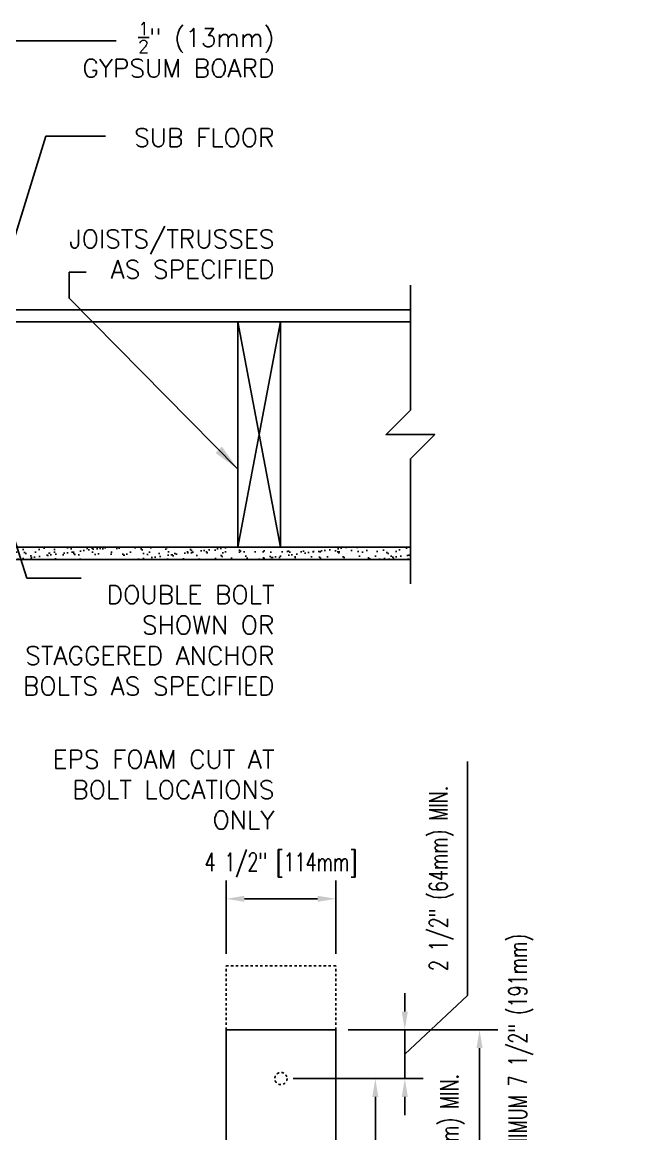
# Model space of a CAD drawing. Header units: inches. Extents: x 109 to 220, y 86 to 157.
# Drawn here: x 195.17 to 220.5, y 109.88 to 155.5 of the extents above; entities that cross this region are included whole.
import ezdxf

# ---------------------------------------------------------------- set-up
doc = ezdxf.new("R2010")
doc.units = ezdxf.units.IN
doc.header["$LTSCALE"] = 0.5
doc.header["$MEASUREMENT"] = 0
doc.header["$PDMODE"] = 3
doc.header["$PDSIZE"] = 0.0625
doc.linetypes.add('HIDDEN2', pattern=[0.1875, 0.125, -0.0625])
for name, color, linetype in [('HATCH', 12, 'Continuous'), ('line25', 2, 'Continuous'), ('LINE9', 9, 'Continuous'), ('TEXT', 4, 'Continuous')]:
    doc.layers.add(name, color=color, linetype=linetype)
doc.styles.add('DIM', font='romans.shx', dxfattribs={"width": 0.7})
doc.styles.add('ROMANS', font='romans.shx', dxfattribs={"height": 0.75})
doc.dimstyles.new('ext_12', dxfattribs={"dimscale": 12, "dimtxt": 0.09375, "dimasz": 0.09375, "dimexe": 0.09375, "dimexo": 0.0625, "dimgap": 0.0625, "dimtad": 1, "dimdec": 1, "dimzin": 3, "dimdsep": 46, "dimlunit": 4, "dimtxsty": 'DIM', "dimcen": 0.09, "dimdle": 0.09375, "dimclrt": 4, "dimadec": 0, "dimazin": 0, "dimtfac": 1, "dimtdec": 1, "dimtmove": 2, "dimatfit": 3, "dimfxl": 1, "dimfrac": 2, "dimtolj": 1, "dimtzin": 0, "dimarcsym": 0})
doc.dimstyles.new('ext_8', dxfattribs={"dimscale": 8, "dimtxt": 0.09375, "dimasz": 0.09375, "dimexe": 0.09375, "dimexo": 0.0625, "dimgap": 0.0625, "dimtad": 1, "dimdec": 3, "dimzin": 3, "dimdsep": 46, "dimlunit": 4, "dimtxsty": 'DIM', "dimcen": 0.09, "dimdle": 0.09375, "dimclrt": 4, "dimadec": 0, "dimazin": 0, "dimtfac": 1, "dimtdec": 3, "dimtmove": 2, "dimatfit": 3, "dimfxl": 0.09375, "dimfrac": 2, "dimtolj": 1, "dimtzin": 0, "dimarcsym": 0})

# ---------------------------------------------------------------- blocks, each defined once
blk = doc.blocks.new('*D1')
at = {"layer": 'Defpoints', "color": 0, "transparency": 16777216}
for p in [(203.533, 119.524), (203.533, 116.772), (208.033, 116.772)]:
    blk.add_point(p, dxfattribs=at)
at = {"layer": 'TEXT', "color": 0, "lineweight": -2, "transparency": 16777216}
for p, q in [((203.533, 117.272), (203.533, 120.274)), ((208.033, 117.272), (208.033, 120.274)), ((207.283, 119.524), (204.283, 119.524))]:
    blk.add_line(p, q, dxfattribs=at)
at = {"layer": 'TEXT', "color": 0, "transparency": 16777216}
for points in [[(204.283, 119.649), (204.283, 119.399), (203.533, 119.524)], [(207.283, 119.649), (207.283, 119.399), (208.033, 119.524)]]:
    blk.add_solid(points, dxfattribs=at)
at = {"layer": 'TEXT', "color": 4, "transparency": 16777216, "insert": (205.783, 120.91), "char_height": 0.75, "attachment_point": 5, "style": 'DIM'}
blk.add_mtext('\\A1;4 1/2" [114mm]', dxfattribs=at)
blk = doc.blocks.new('*D2')
at = {"layer": 'Defpoints', "color": 0, "transparency": 16777216}
for p in [(208.033, 114.147), (208.033, 104.897), (213.926, 104.897)]:
    blk.add_point(p, dxfattribs=at)
at = {"layer": 'TEXT', "color": 0, "lineweight": -2, "transparency": 16777216}
for p, q in [((208.533, 114.147), (214.676, 114.147)), ((213.926, 113.397), (213.926, 105.647)), ((208.533, 104.897), (214.676, 104.897))]:
    blk.add_line(p, q, dxfattribs=at)
at = {"layer": 'TEXT', "color": 0, "transparency": 16777216}
for points in [[(213.801, 113.397), (214.051, 113.397), (213.926, 114.147)], [(213.801, 105.647), (214.051, 105.647), (213.926, 104.897)]]:
    blk.add_solid(points, dxfattribs=at)
at = {"layer": 'TEXT', "color": 4, "transparency": 16777216, "insert": (215.621, 109.522), "char_height": 0.75, "attachment_point": 5, "rotation": 90, "style": 'DIM'}
blk.add_mtext('\\A1;EQUAL TO RIM JOIST MINIMUM 7 1/2" (191mm) ', dxfattribs=at)
blk = doc.blocks.new('*D4')
at = {"layer": 'Defpoints', "color": 0, "transparency": 16777216}
for p in [(205.783, 112.147), (209.654, 112.147), (205.783, 106.897)]:
    blk.add_point(p, dxfattribs=at)
at = {"layer": 'TEXT', "color": 0, "lineweight": -2, "transparency": 16777216}
for p, q in [((206.283, 112.147), (210.404, 112.147)), ((209.654, 107.647), (209.654, 111.397)), ((206.283, 106.897), (210.404, 106.897))]:
    blk.add_line(p, q, dxfattribs=at)
at = {"layer": 'TEXT', "color": 0, "transparency": 16777216}
for points in [[(209.529, 111.397), (209.779, 111.397), (209.654, 112.147)], [(209.529, 107.647), (209.779, 107.647), (209.654, 106.897)]]:
    blk.add_solid(points, dxfattribs=at)
at = {"layer": 'TEXT', "color": 4, "transparency": 16777216, "insert": (212.808, 109.412), "char_height": 0.75, "attachment_point": 5, "rotation": 90, "style": 'DIM'}
blk.add_mtext('\\A1;2" (51mm) MIN.', dxfattribs=at)
blk = doc.blocks.new('*D5')
at = {"layer": 'Defpoints', "color": 0, "transparency": 16777216}
for p in [(208.033, 114.147), (210.863, 114.147), (205.783, 112.147)]:
    blk.add_point(p, dxfattribs=at)
at = {"layer": 'TEXT', "color": 0, "lineweight": -2, "transparency": 16777216}
for p, q in [((213.433, 115.562), (213.433, 125.162)), ((210.863, 114.897), (210.863, 115.647)), ((210.863, 113.147), (213.433, 115.562)), ((208.533, 114.147), (211.613, 114.147)), ((210.863, 112.147), (210.863, 114.147)), ((210.863, 112.147), (210.863, 114.147)), ((206.283, 112.147), (211.613, 112.147)), ((210.863, 111.397), (210.863, 110.647))]:
    blk.add_line(p, q, dxfattribs=at)
at = {"layer": 'TEXT', "color": 0, "transparency": 16777216}
for points in [[(210.738, 114.897), (210.988, 114.897), (210.863, 114.147)], [(210.738, 111.397), (210.988, 111.397), (210.863, 112.147)]]:
    blk.add_solid(points, dxfattribs=at)
at = {"layer": 'TEXT', "color": 4, "transparency": 16777216, "insert": (212.362, 120.362), "char_height": 0.75, "attachment_point": 5, "rotation": 90, "style": 'DIM'}
blk.add_mtext('\\A1;2 1/2" (64mm) MIN.', dxfattribs=at)

msp = doc.modelspace()

# ---------------------------------------------------------------- hatches: boundary and pattern name
at = {"layer": 'HATCH'}
h = msp.add_hatch(dxfattribs=at)
h.set_pattern_fill('AR-SAND', color=256, scale=0.25, style=0)
h.set_pattern_definition([(37.5, (80.9344, 13.57936), (-0.0157483, 0.4817059), [0, -0.38, 0, -0.425, 0, -0.40625]), (7.5, (80.9344, 13.57936), (0.4424442, 0.7055365), [0, -0.205, 0, -0.3425, 0, -0.13125]), (327.5, (80.6269, 13.57936), (0.7785355, 0.0014148), [0, -0.125, 0, -0.45, 0, -0.5875]), (317.5, (80.6269, 13.57936), (0.7515317, 0.219419), [0, -0.0625, 0, -0.295, 0, -0.3375])])
h.paths.add_polyline_path([(211.0929, 133.4496), (211.0929, 133.9496), (192.0205, 133.9496), (192.0205, 133.4496)])

# ---------------------------------------------------------------- linework, layer by layer
for p, q in [((204.0205, 143.1996), (205.7705, 133.9496)), ((205.7705, 143.1996), (204.0205, 133.9496))]:
    msp.add_line(p, q, dxfattribs=at)
at = {"layer": 'line25'}
for p, q in [((192.0205, 143.1996), (211.0929, 143.1996)), ((204.0205, 133.9496), (204.0205, 143.1996)), ((205.7705, 133.9496), (205.7705, 143.1996)), ((192.0205, 133.9496), (211.0929, 133.9496))]:
    msp.add_line(p, q, dxfattribs=at)
at = {"layer": 'LINE9'}
for p, q in [((192.0205, 143.6996), (211.0929, 143.6996)), ((192.0205, 133.4496), (211.0929, 133.4496)), ((203.5329, 114.1471), (203.5329, 104.8971)), ((203.5329, 114.1471), (208.0329, 114.1471)), ((208.0329, 104.8971), (208.0329, 114.1471))]:
    msp.add_line(p, q, dxfattribs=at)
at = {"layer": 'LINE9', "linetype": 'HIDDEN2'}
for p, q in [((203.5329, 116.7721), (208.0329, 116.7721)), ((203.5329, 114.1471), (203.5329, 116.7721)), ((208.0329, 114.1471), (208.0329, 116.7721))]:
    msp.add_line(p, q, dxfattribs=at)
at = {"layer": 'LINE9'}
msp.add_lwpolyline([(211.0929, 144.6996), (211.0929, 139.5746), (210.0929, 138.5746), (212.0929, 138.5746), (211.0929, 137.5746), (211.0929, 132.4496)], dxfattribs=at)
at = {"layer": 'LINE9', "linetype": 'HIDDEN2'}
msp.add_circle((205.7829, 112.1471), 0.25, dxfattribs=at)
at = {"layer": 'TEXT'}
msp.add_line((197.1028, 145.2459), (197.794, 145.2459), dxfattribs=at)

# ---------------------------------------------------------------- texts
at = {"layer": 'TEXT', "char_height": 0.75, "attachment_point": 6, "style": 'ROMANS'}
for s, insert, width in [('\\A1;{\\H0.7x;\\S1/2;}" (13mm) GYPSUM BOARD', (205.5177, 154.3664), 10.131286), ('\\A1;{\\H1x;SUB FLOOR}', (205.5177, 150.7635), 11.434856), ('JOISTS/TRUSSES \\PAS SPECIFIED', (205.5177, 145.9792), 12.68906), ('DOUBLE BOLT SHOWN OR STAGGERED ANCHOR BOLTS AS SPECIFIED', (205.5177, 130.1297), 11.434856), ('EPS FOAM CUT AT BOLT LOCATIONS ONLY ', (205.5177, 124.0029), 11.434856)]:
    msp.add_mtext(s, dxfattribs=dict(at, insert=insert, width=width))

# ---------------------------------------------------------------- dimensions: what is measured, and where the dimension line sits
at = {"layer": 'TEXT'}
for base, p1, p2, text, override, picture, middle in [((210.8626, 114.1471), (205.7829, 112.1471), (208.0329, 114.1471), '2 1/2" (64mm) MIN.', {"dimtmove": 1}, '*D5', (213.4333, 116.0616)), ((209.6542, 112.1471), (205.7829, 106.8971), (205.7829, 112.1471), '2" (51mm) MIN.', {"dimtmove": 2}, '*D4', (212.8078, 109.4122))]:
    dim = msp.add_linear_dim(base=base, p1=p1, p2=p2, angle=90, text=text, dimstyle='ext_8', override=override, dxfattribs=at)
    dim.commit()
    dim.dimension.update_dxf_attribs({"geometry": picture, "text_midpoint": middle, "dimtype": 160})
dim = msp.add_linear_dim(base=(203.5329, 119.5241), p1=(208.0329, 116.7721), p2=(203.5329, 116.7721), dimstyle='ext_8', dxfattribs=at)
dim.commit()
dim.dimension.update_dxf_attribs({"geometry": '*D1', "text_midpoint": (205.7829, 120.9102), "dimtype": 160})
dim = msp.add_linear_dim(base=(213.9263, 104.8971), p1=(208.0329, 114.1471), p2=(208.0329, 104.8971), angle=90, text='EQUAL TO RIM JOIST MINIMUM 7 1/2" (191mm) ', dimstyle='ext_8', dxfattribs=at)
dim.commit()
dim.dimension.update_dxf_attribs({"geometry": '*D2', "text_midpoint": (215.6214, 109.5221), "dimtype": 160})

# ---------------------------------------------------------------- leaders
for points in [[(192.2864, 154.7286), (199.0228, 154.7286)], [(193.9416, 143.6996), (196.1378, 150.8163), (198.5948, 150.8163)], [(204.0205, 137.1498), (197.1028, 144.1783), (197.1028, 145.2459)], [(194.411, 135.6996), (195.3587, 132.6755), (197.5892, 132.6755)]]:
    msp.add_leader(points, dimstyle='ext_12', override={"dimgap": 0.0625, "dimtad": 0}, dxfattribs=at)

doc.saveas('drawing.dxf')
